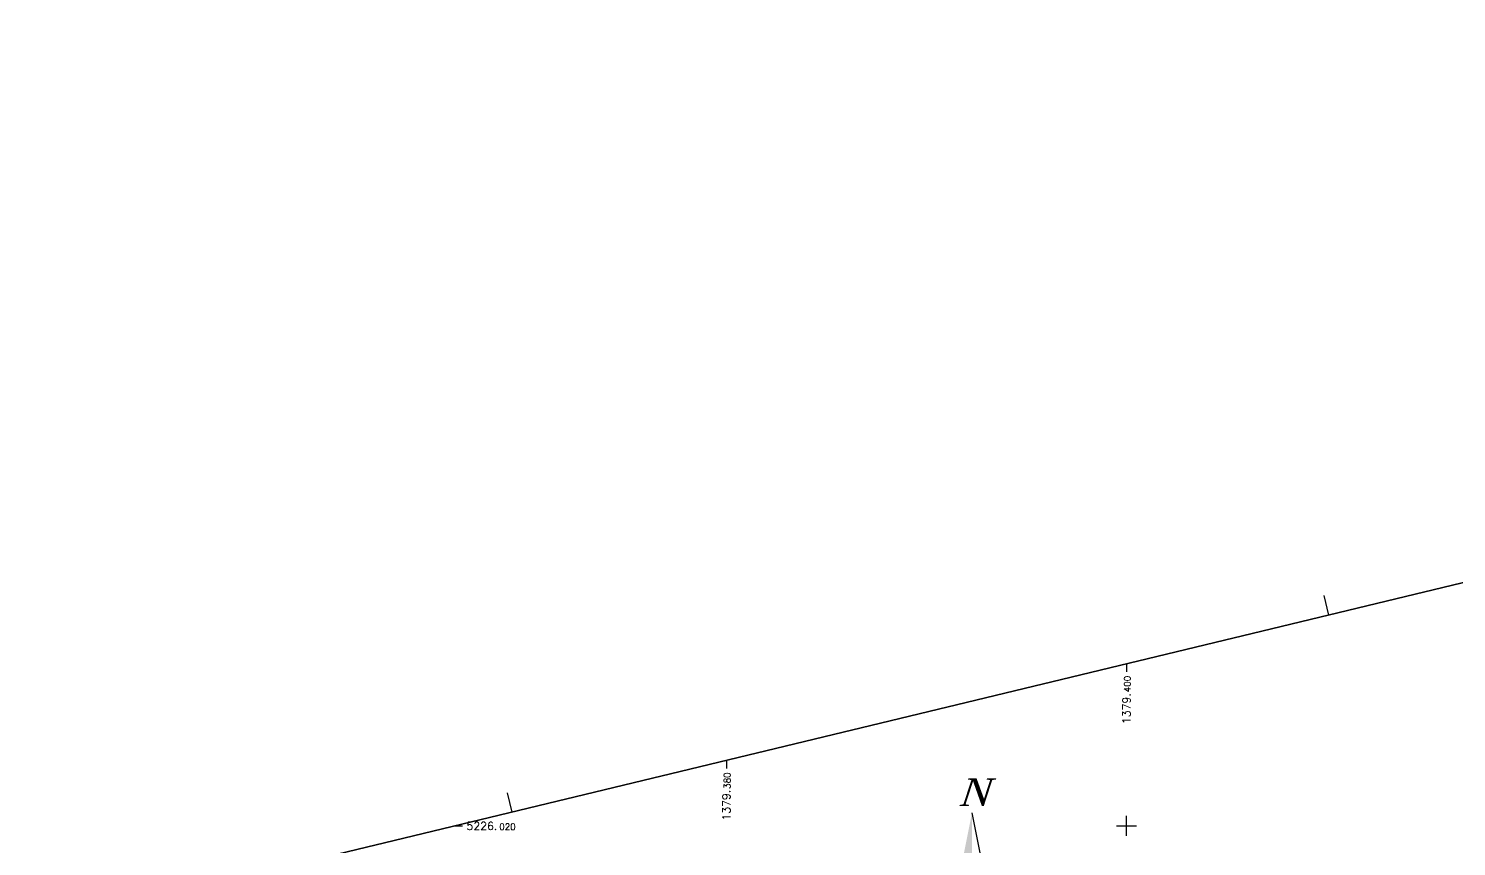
# Model space of a CAD drawing. Header units: metres. Extents: x 1379206 to 1379549, y 5225925 to 5226061.
# Drawn here: x 1379345.1 to 1379416.5, y 5226019 to 5226059.9 of the extents above; entities that cross this region are included whole.
import ezdxf
from ezdxf.enums import TextEntityAlignment as Align

# ---------------------------------------------------------------- set-up
doc = ezdxf.new("R2010")
doc.units = ezdxf.units.M
doc.header["$LTSCALE"] = 2
doc.layers.get('0').update_dxf_attribs({"color": 2})
doc.layers.add('CARTOUCHE', color=7, linetype='Continuous')
doc.layers.add('Etat des Lieux', color=7, linetype='Continuous')
doc.styles.get("Standard").update_dxf_attribs({"font": 'romans.shx'})
doc.styles.add('TNR', font='times.ttf', dxfattribs={"width": 0.999})

# ---------------------------------------------------------------- blocks, each defined once
blk = doc.blocks.new('nord')
for p, q in [((0, 4.138), (0.69, 0.69)), ((-2.069, 2.069), (-1.182, 0.591)), ((2.069, 2.069), (1.182, 0.591)), ((-4.138, 0), (-0.69, -0.69)), ((0.69, -0.69), (4.138, 0)), ((-2.069, -2.069), (-0.591, -1.182)), ((2.069, -2.069), (0.591, -1.182))]:
    blk.add_line(p, q)
blk.add_lwpolyline([(0, -4.138), (0.69, -0.69), (0, 0)])
for points in [[(0, 0), (0, 0), (0, 4.138), (-0.69, 0.69)], [(-2.069, 2.069), (-0.69, 0.69), (-0.609, 1.095)], [(2.069, 2.069), (0.69, 0.69), (0.609, 1.095)], [(-4.138, 0), (-0.69, 0.69), (0, 0)], [(0, 0), (0, -4.138), (-0.69, -0.69)], [(0, 0), (4.138, 0), (0.69, 0.69)], [(-2.069, -2.069), (-0.69, -0.69), (-1.095, -0.609)], [(2.069, -2.069), (0.69, -0.69), (1.095, -0.609)]]:
    blk.add_solid(points)
at = {"style": 'TNR', "oblique": 18, "width": 0.999}
blk.add_text('N', height=1.379, dxfattribs=at).set_placement((-0.69, 4.483))

msp = doc.modelspace()

# ---------------------------------------------------------------- linework, layer by layer
at = {"layer": 'CARTOUCHE', "flags": 128}
msp.add_lwpolyline([(1379288.591, 5226001.221), (1379531.615, 5226059.866), (1379545.08, 5226004.068), (1379302.055, 5225945.423)], close=True, dxfattribs=at)
for points in [[(1379409.868, 5226031.516), (1379410.103, 5226030.544)], [(1379369.04, 5226021.663), (1379369.275, 5226020.691)]]:
    msp.add_lwpolyline(points, dxfattribs=at)
at = {"layer": 'Etat des Lieux'}
for p, q in [((1379400, 5226028.106), (1379400, 5226027.706)), ((1379380, 5226023.279), (1379380, 5226022.879)), ((1379400, 5226019.5), (1379400, 5226020.5)), ((1379366.41, 5226020), (1379366.81, 5226020)), ((1379399.5, 5226020), (1379400.5, 5226020))]:
    msp.add_line(p, q, dxfattribs=at)
at = {"layer": 'Etat des Lieux', "flags": 128}
msp.add_lwpolyline([(1379302.055, 5225945.423), (1379545.08, 5226004.068), (1379531.615, 5226059.866), (1379288.591, 5226001.221)], close=True, dxfattribs=at)

# ---------------------------------------------------------------- block references
at = {"layer": 'CARTOUCHE'}
msp.add_blockref('nord', (1379392.277, 5226016.516), dxfattribs=at)

# ---------------------------------------------------------------- texts
at = {"layer": 'Etat des Lieux'}
for s, height, p in [('400', 0.32, (1379400.2, 5226027.506)), ('1379.', 0.4, (1379400.2, 5226026.637)), ('380', 0.32, (1379380.2, 5226022.679)), ('1379.', 0.4, (1379380.2, 5226021.811))]:
    msp.add_text(s, height=height, rotation=90, dxfattribs=at).set_placement(p, align=Align.RIGHT)
for s, height, p in [('5226.', 0.4, (1379367.01, 5226019.8)), ('020', 0.32, (1379368.648, 5226019.8))]:
    msp.add_text(s, height=height, dxfattribs=at).set_placement(p)

doc.saveas('drawing.dxf')
